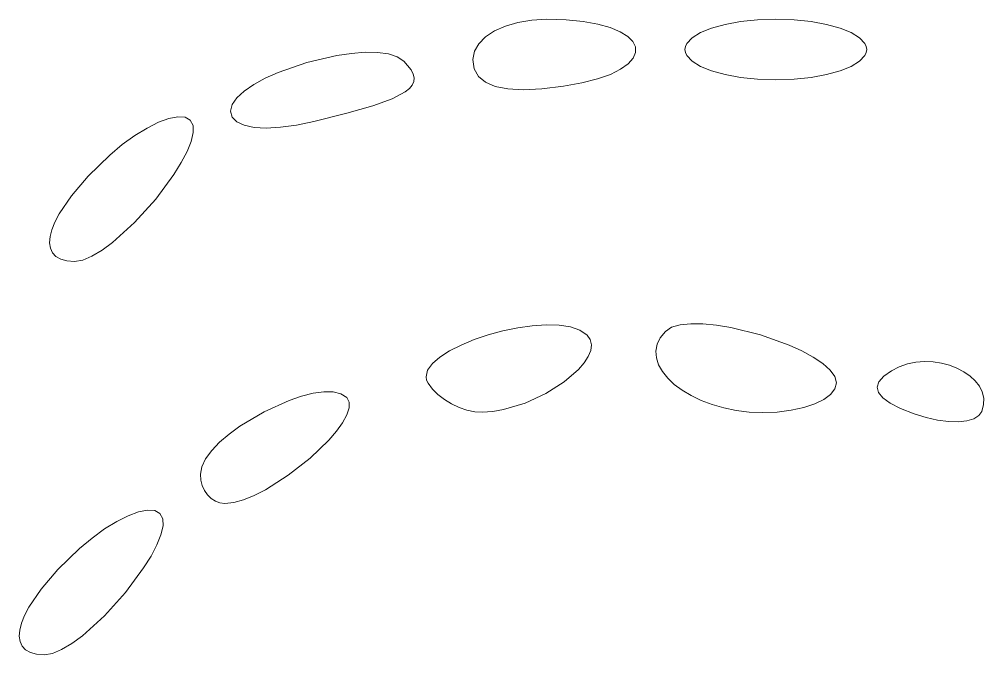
# Model space of a CAD drawing. Header units: millimetres. Extents: x -81 to 81, y -102 to 102.
# Drawn here: x -72.11 to -63.69, y 12.12 to 17.68 of the extents above; entities that cross this region are included whole.
import ezdxf

# ---------------------------------------------------------------- set-up
doc = ezdxf.new("R2010")
doc.units = ezdxf.units.MM
doc.header["$MEASUREMENT"] = 0

msp = doc.modelspace()

# ---------------------------------------------------------------- linework, layer by layer
at = {"lineweight": 5}
for points, knots in [([(-67.36, 17.0929), (-67.36, 17.0929), (-67.1997, 17.1217), (-67.1997, 17.1217), (-67.1997, 17.1217), (-67.1997, 17.1217), (-67.0633, 17.1568), (-67.0633, 17.1568), (-67.0633, 17.1568), (-67.0633, 17.1568), (-66.9505, 17.197), (-66.9505, 17.197), (-66.9505, 17.197), (-66.9505, 17.197), (-66.8611, 17.2413), (-66.8611, 17.2413), (-66.8611, 17.2413), (-66.8611, 17.2413), (-66.7946, 17.2886), (-66.7946, 17.2886), (-66.7946, 17.2886), (-66.7946, 17.2886), (-66.751, 17.3376), (-66.751, 17.3376), (-66.751, 17.3376), (-66.751, 17.3376), (-66.7298, 17.3872), (-66.7298, 17.3872), (-66.7298, 17.3872), (-66.7298, 17.3872), (-66.7308, 17.4365), (-66.7308, 17.4365), (-66.7308, 17.4365), (-66.7308, 17.4365), (-66.7538, 17.4841), (-66.7538, 17.4841), (-66.7538, 17.4841), (-66.7538, 17.4841), (-66.7984, 17.529), (-66.7984, 17.529), (-66.7984, 17.529), (-66.7984, 17.529), (-66.8644, 17.5701), (-66.8644, 17.5701), (-66.8644, 17.5701), (-66.8644, 17.5701), (-66.9515, 17.6063), (-66.9515, 17.6063), (-66.9515, 17.6063), (-66.9515, 17.6063), (-67.0594, 17.6364), (-67.0594, 17.6364), (-67.0594, 17.6364), (-67.0594, 17.6364), (-67.1878, 17.6592), (-67.1878, 17.6592), (-67.1878, 17.6592), (-67.1878, 17.6592), (-67.3365, 17.6738), (-67.3365, 17.6738), (-67.3365, 17.6738), (-67.3365, 17.6738), (-67.5052, 17.6789), (-67.5052, 17.6789), (-67.5052, 17.6789), (-67.5052, 17.6789), (-67.6364, 17.6718), (-67.6364, 17.6718), (-67.6364, 17.6718), (-67.6364, 17.6718), (-67.7581, 17.6516), (-67.7581, 17.6516), (-67.7581, 17.6516), (-67.7581, 17.6516), (-67.8679, 17.6194), (-67.8679, 17.6194), (-67.8679, 17.6194), (-67.8679, 17.6194), (-67.9632, 17.5768), (-67.9632, 17.5768), (-67.9632, 17.5768), (-67.9632, 17.5768), (-68.0417, 17.525), (-68.0417, 17.525), (-68.0417, 17.525), (-68.0417, 17.525), (-68.1008, 17.4653), (-68.1008, 17.4653), (-68.1008, 17.4653), (-68.1008, 17.4653), (-68.1381, 17.3991), (-68.1381, 17.3991), (-68.1381, 17.3991), (-68.1381, 17.3991), (-68.1511, 17.3278), (-68.1511, 17.3278), (-68.1511, 17.3278), (-68.1511, 17.3278), (-68.1392, 17.2458), (-68.1392, 17.2458), (-68.1392, 17.2458), (-68.1392, 17.2458), (-68.1033, 17.179), (-68.1033, 17.179), (-68.1033, 17.179), (-68.1033, 17.179), (-68.0429, 17.1275), (-68.0429, 17.1275), (-68.0429, 17.1275), (-68.0429, 17.1275), (-67.9577, 17.0909), (-67.9577, 17.0909), (-67.9577, 17.0909), (-67.9577, 17.0909), (-67.8473, 17.0693), (-67.8473, 17.0693), (-67.8473, 17.0693), (-67.8473, 17.0693), (-67.7111, 17.0626), (-67.7111, 17.0626), (-67.7111, 17.0626), (-67.7111, 17.0626), (-67.5488, 17.0704), (-67.5488, 17.0704), (-67.5488, 17.0704), (-67.5488, 17.0704), (-67.36, 17.0929), (-67.36, 17.0929)], [0, 0, 0, 0, 0.03125, 0.03125, 0.03125, 0.03125, 0.0625, 0.0625, 0.0625, 0.0625, 0.09375, 0.09375, 0.09375, 0.09375, 0.125, 0.125, 0.125, 0.125, 0.15625, 0.15625, 0.15625, 0.15625, 0.1875, 0.1875, 0.1875, 0.1875, 0.21875, 0.21875, 0.21875, 0.21875, 0.25, 0.25, 0.25, 0.25, 0.28125, 0.28125, 0.28125, 0.28125, 0.3125, 0.3125, 0.3125, 0.3125, 0.34375, 0.34375, 0.34375, 0.34375, 0.375, 0.375, 0.375, 0.375, 0.40625, 0.40625, 0.40625, 0.40625, 0.4375, 0.4375, 0.4375, 0.4375, 0.46875, 0.46875, 0.46875, 0.46875, 0.5, 0.5, 0.5, 0.5, 0.53125, 0.53125, 0.53125, 0.53125, 0.5625, 0.5625, 0.5625, 0.5625, 0.59375, 0.59375, 0.59375, 0.59375, 0.625, 0.625, 0.625, 0.625, 0.65625, 0.65625, 0.65625, 0.65625, 0.6875, 0.6875, 0.6875, 0.6875, 0.71875, 0.71875, 0.71875, 0.71875, 0.75, 0.75, 0.75, 0.75, 0.78125, 0.78125, 0.78125, 0.78125, 0.8125, 0.8125, 0.8125, 0.8125, 0.84375, 0.84375, 0.84375, 0.84375, 0.875, 0.875, 0.875, 0.875, 0.90625, 0.90625, 0.90625, 0.90625, 0.9375, 0.9375, 0.9375, 0.9375, 0.96875, 0.96875, 0.96875, 0.96875, 1, 1, 1, 1]), ([(-65.5052, 17.1497), (-65.5052, 17.1497), (-65.3458, 17.1551), (-65.3458, 17.1551), (-65.3458, 17.1551), (-65.3458, 17.1551), (-65.197, 17.1706), (-65.197, 17.1706), (-65.197, 17.1706), (-65.197, 17.1706), (-65.0622, 17.1951), (-65.0622, 17.1951), (-65.0622, 17.1951), (-65.0622, 17.1951), (-64.9446, 17.2274), (-64.9446, 17.2274), (-64.9446, 17.2274), (-64.9446, 17.2274), (-64.8475, 17.2666), (-64.8475, 17.2666), (-64.8475, 17.2666), (-64.8475, 17.2666), (-64.7741, 17.3116), (-64.7741, 17.3116), (-64.7741, 17.3116), (-64.7741, 17.3116), (-64.7277, 17.3612), (-64.7277, 17.3612), (-64.7277, 17.3612), (-64.7277, 17.3612), (-64.7156, 17.3873), (-64.7156, 17.3873), (-64.7156, 17.3873), (-64.7156, 17.3873), (-64.7115, 17.4143), (-64.7115, 17.4143), (-64.7115, 17.4143), (-64.7115, 17.4143), (-64.7156, 17.4413), (-64.7156, 17.4413), (-64.7156, 17.4413), (-64.7156, 17.4413), (-64.7277, 17.4674), (-64.7277, 17.4674), (-64.7277, 17.4674), (-64.7277, 17.4674), (-64.7741, 17.517), (-64.7741, 17.517), (-64.7741, 17.517), (-64.7741, 17.517), (-64.8475, 17.562), (-64.8475, 17.562), (-64.8475, 17.562), (-64.8475, 17.562), (-64.9446, 17.6012), (-64.9446, 17.6012), (-64.9446, 17.6012), (-64.9446, 17.6012), (-65.0622, 17.6335), (-65.0622, 17.6335), (-65.0622, 17.6335), (-65.0622, 17.6335), (-65.197, 17.658), (-65.197, 17.658), (-65.197, 17.658), (-65.197, 17.658), (-65.3458, 17.6735), (-65.3458, 17.6735), (-65.3458, 17.6735), (-65.3458, 17.6735), (-65.5052, 17.6789), (-65.5052, 17.6789), (-65.5052, 17.6789), (-65.5052, 17.6789), (-65.6647, 17.6735), (-65.6647, 17.6735), (-65.6647, 17.6735), (-65.6647, 17.6735), (-65.8134, 17.658), (-65.8134, 17.658), (-65.8134, 17.658), (-65.8134, 17.658), (-65.9482, 17.6335), (-65.9482, 17.6335), (-65.9482, 17.6335), (-65.9482, 17.6335), (-66.0658, 17.6012), (-66.0658, 17.6012), (-66.0658, 17.6012), (-66.0658, 17.6012), (-66.1629, 17.562), (-66.1629, 17.562), (-66.1629, 17.562), (-66.1629, 17.562), (-66.2363, 17.517), (-66.2363, 17.517), (-66.2363, 17.517), (-66.2363, 17.517), (-66.2828, 17.4674), (-66.2828, 17.4674), (-66.2828, 17.4674), (-66.2828, 17.4674), (-66.2949, 17.4413), (-66.2949, 17.4413), (-66.2949, 17.4413), (-66.2949, 17.4413), (-66.299, 17.4143), (-66.299, 17.4143), (-66.299, 17.4143), (-66.299, 17.4143), (-66.2949, 17.3873), (-66.2949, 17.3873), (-66.2949, 17.3873), (-66.2949, 17.3873), (-66.2828, 17.3612), (-66.2828, 17.3612), (-66.2828, 17.3612), (-66.2828, 17.3612), (-66.2363, 17.3116), (-66.2363, 17.3116), (-66.2363, 17.3116), (-66.2363, 17.3116), (-66.1629, 17.2666), (-66.1629, 17.2666), (-66.1629, 17.2666), (-66.1629, 17.2666), (-66.0658, 17.2274), (-66.0658, 17.2274), (-66.0658, 17.2274), (-66.0658, 17.2274), (-65.9482, 17.1951), (-65.9482, 17.1951), (-65.9482, 17.1951), (-65.9482, 17.1951), (-65.8134, 17.1706), (-65.8134, 17.1706), (-65.8134, 17.1706), (-65.8134, 17.1706), (-65.6647, 17.1551), (-65.6647, 17.1551), (-65.6647, 17.1551), (-65.6647, 17.1551), (-65.5052, 17.1497), (-65.5052, 17.1497)], [0, 0, 0, 0, 0.027778, 0.027778, 0.027778, 0.027778, 0.055556, 0.055556, 0.055556, 0.055556, 0.083333, 0.083333, 0.083333, 0.083333, 0.111111, 0.111111, 0.111111, 0.111111, 0.138889, 0.138889, 0.138889, 0.138889, 0.166667, 0.166667, 0.166667, 0.166667, 0.194444, 0.194444, 0.194444, 0.194444, 0.222222, 0.222222, 0.222222, 0.222222, 0.25, 0.25, 0.25, 0.25, 0.277778, 0.277778, 0.277778, 0.277778, 0.305556, 0.305556, 0.305556, 0.305556, 0.333333, 0.333333, 0.333333, 0.333333, 0.361111, 0.361111, 0.361111, 0.361111, 0.388889, 0.388889, 0.388889, 0.388889, 0.416667, 0.416667, 0.416667, 0.416667, 0.444444, 0.444444, 0.444444, 0.444444, 0.472222, 0.472222, 0.472222, 0.472222, 0.5, 0.5, 0.5, 0.5, 0.527778, 0.527778, 0.527778, 0.527778, 0.555556, 0.555556, 0.555556, 0.555556, 0.583333, 0.583333, 0.583333, 0.583333, 0.611111, 0.611111, 0.611111, 0.611111, 0.638889, 0.638889, 0.638889, 0.638889, 0.666667, 0.666667, 0.666667, 0.666667, 0.694444, 0.694444, 0.694444, 0.694444, 0.722222, 0.722222, 0.722222, 0.722222, 0.75, 0.75, 0.75, 0.75, 0.777778, 0.777778, 0.777778, 0.777778, 0.805556, 0.805556, 0.805556, 0.805556, 0.833333, 0.833333, 0.833333, 0.833333, 0.861111, 0.861111, 0.861111, 0.861111, 0.888889, 0.888889, 0.888889, 0.888889, 0.916667, 0.916667, 0.916667, 0.916667, 0.944444, 0.944444, 0.944444, 0.944444, 0.972222, 0.972222, 0.972222, 0.972222, 1, 1, 1, 1]), ([(-69.5401, 16.785), (-69.5401, 16.785), (-69.2515, 16.8576), (-69.2515, 16.8576), (-69.2515, 16.8576), (-69.2515, 16.8576), (-69.0252, 16.923), (-69.0252, 16.923), (-69.0252, 16.923), (-69.0252, 16.923), (-68.8573, 16.984), (-68.8573, 16.984), (-68.8573, 16.984), (-68.8573, 16.984), (-68.7438, 17.0431), (-68.7438, 17.0431), (-68.7438, 17.0431), (-68.7438, 17.0431), (-68.7062, 17.0728), (-68.7062, 17.0728), (-68.7062, 17.0728), (-68.7062, 17.0728), (-68.6808, 17.103), (-68.6808, 17.103), (-68.6808, 17.103), (-68.6808, 17.103), (-68.6671, 17.1341), (-68.6671, 17.1341), (-68.6671, 17.1341), (-68.6671, 17.1341), (-68.6645, 17.1663), (-68.6645, 17.1663), (-68.6645, 17.1663), (-68.6645, 17.1663), (-68.6726, 17.2001), (-68.6726, 17.2001), (-68.6726, 17.2001), (-68.6726, 17.2001), (-68.6909, 17.2357), (-68.6909, 17.2357), (-68.6909, 17.2357), (-68.6909, 17.2357), (-68.7561, 17.3138), (-68.7561, 17.3138), (-68.7561, 17.3138), (-68.7561, 17.3138), (-68.8127, 17.3519), (-68.8127, 17.3519), (-68.8127, 17.3519), (-68.8127, 17.3519), (-68.8901, 17.3767), (-68.8901, 17.3767), (-68.8901, 17.3767), (-68.8901, 17.3767), (-68.9849, 17.3891), (-68.9849, 17.3891), (-68.9849, 17.3891), (-68.9849, 17.3891), (-69.0937, 17.3902), (-69.0937, 17.3902), (-69.0937, 17.3902), (-69.0937, 17.3902), (-69.2132, 17.381), (-69.2132, 17.381), (-69.2132, 17.381), (-69.2132, 17.381), (-69.34, 17.3624), (-69.34, 17.3624), (-69.34, 17.3624), (-69.34, 17.3624), (-69.602, 17.3008), (-69.602, 17.3008), (-69.602, 17.3008), (-69.602, 17.3008), (-69.8528, 17.2135), (-69.8528, 17.2135), (-69.8528, 17.2135), (-69.8528, 17.2135), (-69.9655, 17.1626), (-69.9655, 17.1626), (-69.9655, 17.1626), (-69.9655, 17.1626), (-70.0653, 17.1082), (-70.0653, 17.1082), (-70.0653, 17.1082), (-70.0653, 17.1082), (-70.1488, 17.0513), (-70.1488, 17.0513), (-70.1488, 17.0513), (-70.1488, 17.0513), (-70.2126, 16.9928), (-70.2126, 16.9928), (-70.2126, 16.9928), (-70.2126, 16.9928), (-70.2534, 16.9337), (-70.2534, 16.9337), (-70.2534, 16.9337), (-70.2534, 16.9337), (-70.2677, 16.8751), (-70.2677, 16.8751), (-70.2677, 16.8751), (-70.2677, 16.8751), (-70.2539, 16.8226), (-70.2539, 16.8226), (-70.2539, 16.8226), (-70.2539, 16.8226), (-70.2138, 16.7814), (-70.2138, 16.7814), (-70.2138, 16.7814), (-70.2138, 16.7814), (-70.1496, 16.7518), (-70.1496, 16.7518), (-70.1496, 16.7518), (-70.1496, 16.7518), (-70.0633, 16.7338), (-70.0633, 16.7338), (-70.0633, 16.7338), (-70.0633, 16.7338), (-69.9571, 16.7279), (-69.9571, 16.7279), (-69.9571, 16.7279), (-69.9571, 16.7279), (-69.8331, 16.7343), (-69.8331, 16.7343), (-69.8331, 16.7343), (-69.8331, 16.7343), (-69.6934, 16.7533), (-69.6934, 16.7533), (-69.6934, 16.7533), (-69.6934, 16.7533), (-69.5401, 16.785), (-69.5401, 16.785)], [0, 0, 0, 0, 0.030303, 0.030303, 0.030303, 0.030303, 0.060606, 0.060606, 0.060606, 0.060606, 0.090909, 0.090909, 0.090909, 0.090909, 0.121212, 0.121212, 0.121212, 0.121212, 0.151515, 0.151515, 0.151515, 0.151515, 0.181818, 0.181818, 0.181818, 0.181818, 0.212121, 0.212121, 0.212121, 0.212121, 0.242424, 0.242424, 0.242424, 0.242424, 0.272727, 0.272727, 0.272727, 0.272727, 0.30303, 0.30303, 0.30303, 0.30303, 0.333333, 0.333333, 0.333333, 0.333333, 0.363636, 0.363636, 0.363636, 0.363636, 0.393939, 0.393939, 0.393939, 0.393939, 0.424242, 0.424242, 0.424242, 0.424242, 0.454545, 0.454545, 0.454545, 0.454545, 0.484848, 0.484848, 0.484848, 0.484848, 0.515152, 0.515152, 0.515152, 0.515152, 0.545455, 0.545455, 0.545455, 0.545455, 0.575758, 0.575758, 0.575758, 0.575758, 0.606061, 0.606061, 0.606061, 0.606061, 0.636364, 0.636364, 0.636364, 0.636364, 0.666667, 0.666667, 0.666667, 0.666667, 0.69697, 0.69697, 0.69697, 0.69697, 0.727273, 0.727273, 0.727273, 0.727273, 0.757576, 0.757576, 0.757576, 0.757576, 0.787879, 0.787879, 0.787879, 0.787879, 0.818182, 0.818182, 0.818182, 0.818182, 0.848485, 0.848485, 0.848485, 0.848485, 0.878788, 0.878788, 0.878788, 0.878788, 0.909091, 0.909091, 0.909091, 0.909091, 0.939394, 0.939394, 0.939394, 0.939394, 0.969697, 0.969697, 0.969697, 0.969697, 1, 1, 1, 1]), ([(-71.6316, 15.5622), (-71.6316, 15.5622), (-71.5603, 15.574), (-71.5603, 15.574), (-71.5603, 15.574), (-71.5603, 15.574), (-71.4795, 15.6074), (-71.4795, 15.6074), (-71.4795, 15.6074), (-71.4795, 15.6074), (-71.3915, 15.6596), (-71.3915, 15.6596), (-71.3915, 15.6596), (-71.3915, 15.6596), (-71.2985, 15.728), (-71.2985, 15.728), (-71.2985, 15.728), (-71.2985, 15.728), (-71.1066, 15.902), (-71.1066, 15.902), (-71.1066, 15.902), (-71.1066, 15.902), (-70.9221, 16.1072), (-70.9221, 16.1072), (-70.9221, 16.1072), (-70.9221, 16.1072), (-70.7631, 16.3215), (-70.7631, 16.3215), (-70.7631, 16.3215), (-70.7631, 16.3215), (-70.6988, 16.4251), (-70.6988, 16.4251), (-70.6988, 16.4251), (-70.6988, 16.4251), (-70.6477, 16.5226), (-70.6477, 16.5226), (-70.6477, 16.5226), (-70.6477, 16.5226), (-70.6121, 16.6113), (-70.6121, 16.6113), (-70.6121, 16.6113), (-70.6121, 16.6113), (-70.5942, 16.6885), (-70.5942, 16.6885), (-70.5942, 16.6885), (-70.5942, 16.6885), (-70.5962, 16.7513), (-70.5962, 16.7513), (-70.5962, 16.7513), (-70.5962, 16.7513), (-70.6205, 16.7969), (-70.6205, 16.7969), (-70.6205, 16.7969), (-70.6205, 16.7969), (-70.6661, 16.8219), (-70.6661, 16.8219), (-70.6661, 16.8219), (-70.6661, 16.8219), (-70.7296, 16.8263), (-70.7296, 16.8263), (-70.7296, 16.8263), (-70.7296, 16.8263), (-70.8081, 16.8112), (-70.8081, 16.8112), (-70.8081, 16.8112), (-70.8081, 16.8112), (-70.8987, 16.7781), (-70.8987, 16.7781), (-70.8987, 16.7781), (-70.8987, 16.7781), (-70.9985, 16.7281), (-70.9985, 16.7281), (-70.9985, 16.7281), (-70.9985, 16.7281), (-71.1047, 16.6626), (-71.1047, 16.6626), (-71.1047, 16.6626), (-71.1047, 16.6626), (-71.2143, 16.5827), (-71.2143, 16.5827), (-71.2143, 16.5827), (-71.2143, 16.5827), (-71.3244, 16.4897), (-71.3244, 16.4897), (-71.3244, 16.4897), (-71.3244, 16.4897), (-71.5118, 16.3065), (-71.5118, 16.3065), (-71.5118, 16.3065), (-71.5118, 16.3065), (-71.6595, 16.1342), (-71.6595, 16.1342), (-71.6595, 16.1342), (-71.6595, 16.1342), (-71.7659, 15.9769), (-71.7659, 15.9769), (-71.7659, 15.9769), (-71.7659, 15.9769), (-71.8032, 15.9052), (-71.8032, 15.9052), (-71.8032, 15.9052), (-71.8032, 15.9052), (-71.8297, 15.8388), (-71.8297, 15.8388), (-71.8297, 15.8388), (-71.8297, 15.8388), (-71.8453, 15.7782), (-71.8453, 15.7782), (-71.8453, 15.7782), (-71.8453, 15.7782), (-71.8496, 15.7241), (-71.8496, 15.7241), (-71.8496, 15.7241), (-71.8496, 15.7241), (-71.8427, 15.6768), (-71.8427, 15.6768), (-71.8427, 15.6768), (-71.8427, 15.6768), (-71.8242, 15.6369), (-71.8242, 15.6369), (-71.8242, 15.6369), (-71.8242, 15.6369), (-71.794, 15.605), (-71.794, 15.605), (-71.794, 15.605), (-71.794, 15.605), (-71.752, 15.5816), (-71.752, 15.5816), (-71.752, 15.5816), (-71.752, 15.5816), (-71.6979, 15.5671), (-71.6979, 15.5671), (-71.6979, 15.5671), (-71.6979, 15.5671), (-71.6316, 15.5622), (-71.6316, 15.5622)], [0, 0, 0, 0, 0.029412, 0.029412, 0.029412, 0.029412, 0.058824, 0.058824, 0.058824, 0.058824, 0.088235, 0.088235, 0.088235, 0.088235, 0.117647, 0.117647, 0.117647, 0.117647, 0.147059, 0.147059, 0.147059, 0.147059, 0.176471, 0.176471, 0.176471, 0.176471, 0.205882, 0.205882, 0.205882, 0.205882, 0.235294, 0.235294, 0.235294, 0.235294, 0.264706, 0.264706, 0.264706, 0.264706, 0.294118, 0.294118, 0.294118, 0.294118, 0.323529, 0.323529, 0.323529, 0.323529, 0.352941, 0.352941, 0.352941, 0.352941, 0.382353, 0.382353, 0.382353, 0.382353, 0.411765, 0.411765, 0.411765, 0.411765, 0.441176, 0.441176, 0.441176, 0.441176, 0.470588, 0.470588, 0.470588, 0.470588, 0.5, 0.5, 0.5, 0.5, 0.529412, 0.529412, 0.529412, 0.529412, 0.558824, 0.558824, 0.558824, 0.558824, 0.588235, 0.588235, 0.588235, 0.588235, 0.617647, 0.617647, 0.617647, 0.617647, 0.647059, 0.647059, 0.647059, 0.647059, 0.676471, 0.676471, 0.676471, 0.676471, 0.705882, 0.705882, 0.705882, 0.705882, 0.735294, 0.735294, 0.735294, 0.735294, 0.764706, 0.764706, 0.764706, 0.764706, 0.794118, 0.794118, 0.794118, 0.794118, 0.823529, 0.823529, 0.823529, 0.823529, 0.852941, 0.852941, 0.852941, 0.852941, 0.882353, 0.882353, 0.882353, 0.882353, 0.911765, 0.911765, 0.911765, 0.911765, 0.941176, 0.941176, 0.941176, 0.941176, 0.970588, 0.970588, 0.970588, 0.970588, 1, 1, 1, 1]), ([(-68.0693, 14.2434), (-68.0693, 14.2434), (-67.9774, 14.2497), (-67.9774, 14.2497), (-67.9774, 14.2497), (-67.9774, 14.2497), (-67.8833, 14.2659), (-67.8833, 14.2659), (-67.8833, 14.2659), (-67.8833, 14.2659), (-67.6947, 14.3231), (-67.6947, 14.3231), (-67.6947, 14.3231), (-67.6947, 14.3231), (-67.5149, 14.4066), (-67.5149, 14.4066), (-67.5149, 14.4066), (-67.5149, 14.4066), (-67.3556, 14.5077), (-67.3556, 14.5077), (-67.3556, 14.5077), (-67.3556, 14.5077), (-67.2283, 14.6179), (-67.2283, 14.6179), (-67.2283, 14.6179), (-67.2283, 14.6179), (-67.1803, 14.6738), (-67.1803, 14.6738), (-67.1803, 14.6738), (-67.1803, 14.6738), (-67.1446, 14.7288), (-67.1446, 14.7288), (-67.1446, 14.7288), (-67.1446, 14.7288), (-67.1227, 14.7817), (-67.1227, 14.7817), (-67.1227, 14.7817), (-67.1227, 14.7817), (-67.116, 14.8317), (-67.116, 14.8317), (-67.116, 14.8317), (-67.116, 14.8317), (-67.1261, 14.8775), (-67.1261, 14.8775), (-67.1261, 14.8775), (-67.1261, 14.8775), (-67.1542, 14.9181), (-67.1542, 14.9181), (-67.1542, 14.9181), (-67.1542, 14.9181), (-67.2162, 14.961), (-67.2162, 14.961), (-67.2162, 14.961), (-67.2162, 14.961), (-67.2987, 14.9894), (-67.2987, 14.9894), (-67.2987, 14.9894), (-67.2987, 14.9894), (-67.398, 15.0045), (-67.398, 15.0045), (-67.398, 15.0045), (-67.398, 15.0045), (-67.5105, 15.0074), (-67.5105, 15.0074), (-67.5105, 15.0074), (-67.5105, 15.0074), (-67.6325, 14.9991), (-67.6325, 14.9991), (-67.6325, 14.9991), (-67.6325, 14.9991), (-67.7602, 14.9809), (-67.7602, 14.9809), (-67.7602, 14.9809), (-67.7602, 14.9809), (-67.89, 14.9538), (-67.89, 14.9538), (-67.89, 14.9538), (-67.89, 14.9538), (-68.0182, 14.919), (-68.0182, 14.919), (-68.0182, 14.919), (-68.0182, 14.919), (-68.141, 14.8775), (-68.141, 14.8775), (-68.141, 14.8775), (-68.141, 14.8775), (-68.255, 14.8306), (-68.255, 14.8306), (-68.255, 14.8306), (-68.255, 14.8306), (-68.3562, 14.7792), (-68.3562, 14.7792), (-68.3562, 14.7792), (-68.3562, 14.7792), (-68.4411, 14.7246), (-68.4411, 14.7246), (-68.4411, 14.7246), (-68.4411, 14.7246), (-68.5059, 14.6679), (-68.5059, 14.6679), (-68.5059, 14.6679), (-68.5059, 14.6679), (-68.547, 14.6102), (-68.547, 14.6102), (-68.547, 14.6102), (-68.547, 14.6102), (-68.5606, 14.5525), (-68.5606, 14.5525), (-68.5606, 14.5525), (-68.5606, 14.5525), (-68.556, 14.5241), (-68.556, 14.5241), (-68.556, 14.5241), (-68.556, 14.5241), (-68.5431, 14.4961), (-68.5431, 14.4961), (-68.5431, 14.4961), (-68.5431, 14.4961), (-68.5048, 14.4446), (-68.5048, 14.4446), (-68.5048, 14.4446), (-68.5048, 14.4446), (-68.4566, 14.3967), (-68.4566, 14.3967), (-68.4566, 14.3967), (-68.4566, 14.3967), (-68.4005, 14.3535), (-68.4005, 14.3535), (-68.4005, 14.3535), (-68.4005, 14.3535), (-68.3385, 14.3159), (-68.3385, 14.3159), (-68.3385, 14.3159), (-68.3385, 14.3159), (-68.2724, 14.2851), (-68.2724, 14.2851), (-68.2724, 14.2851), (-68.2724, 14.2851), (-68.2042, 14.262), (-68.2042, 14.262), (-68.2042, 14.262), (-68.2042, 14.262), (-68.1358, 14.2478), (-68.1358, 14.2478), (-68.1358, 14.2478), (-68.1358, 14.2478), (-68.0693, 14.2434), (-68.0693, 14.2434)], [0, 0, 0, 0, 0.027027, 0.027027, 0.027027, 0.027027, 0.054054, 0.054054, 0.054054, 0.054054, 0.081081, 0.081081, 0.081081, 0.081081, 0.108108, 0.108108, 0.108108, 0.108108, 0.135135, 0.135135, 0.135135, 0.135135, 0.162162, 0.162162, 0.162162, 0.162162, 0.189189, 0.189189, 0.189189, 0.189189, 0.216216, 0.216216, 0.216216, 0.216216, 0.243243, 0.243243, 0.243243, 0.243243, 0.27027, 0.27027, 0.27027, 0.27027, 0.297297, 0.297297, 0.297297, 0.297297, 0.324324, 0.324324, 0.324324, 0.324324, 0.351351, 0.351351, 0.351351, 0.351351, 0.378378, 0.378378, 0.378378, 0.378378, 0.405405, 0.405405, 0.405405, 0.405405, 0.432432, 0.432432, 0.432432, 0.432432, 0.459459, 0.459459, 0.459459, 0.459459, 0.486486, 0.486486, 0.486486, 0.486486, 0.513514, 0.513514, 0.513514, 0.513514, 0.540541, 0.540541, 0.540541, 0.540541, 0.567568, 0.567568, 0.567568, 0.567568, 0.594595, 0.594595, 0.594595, 0.594595, 0.621622, 0.621622, 0.621622, 0.621622, 0.648649, 0.648649, 0.648649, 0.648649, 0.675676, 0.675676, 0.675676, 0.675676, 0.702703, 0.702703, 0.702703, 0.702703, 0.72973, 0.72973, 0.72973, 0.72973, 0.756757, 0.756757, 0.756757, 0.756757, 0.783784, 0.783784, 0.783784, 0.783784, 0.810811, 0.810811, 0.810811, 0.810811, 0.837838, 0.837838, 0.837838, 0.837838, 0.864865, 0.864865, 0.864865, 0.864865, 0.891892, 0.891892, 0.891892, 0.891892, 0.918919, 0.918919, 0.918919, 0.918919, 0.945946, 0.945946, 0.945946, 0.945946, 0.972973, 0.972973, 0.972973, 0.972973, 1, 1, 1, 1]), ([(-65.6219, 14.2393), (-65.6219, 14.2393), (-65.4922, 14.2446), (-65.4922, 14.2446), (-65.4922, 14.2446), (-65.4922, 14.2446), (-65.3711, 14.2598), (-65.3711, 14.2598), (-65.3711, 14.2598), (-65.3711, 14.2598), (-65.2615, 14.2838), (-65.2615, 14.2838), (-65.2615, 14.2838), (-65.2615, 14.2838), (-65.1658, 14.3155), (-65.1658, 14.3155), (-65.1658, 14.3155), (-65.1658, 14.3155), (-65.0867, 14.354), (-65.0867, 14.354), (-65.0867, 14.354), (-65.0867, 14.354), (-65.027, 14.3981), (-65.027, 14.3981), (-65.027, 14.3981), (-65.027, 14.3981), (-64.9892, 14.4467), (-64.9892, 14.4467), (-64.9892, 14.4467), (-64.9892, 14.4467), (-64.9761, 14.4988), (-64.9761, 14.4988), (-64.9761, 14.4988), (-64.9761, 14.4988), (-64.9904, 14.5547), (-64.9904, 14.5547), (-64.9904, 14.5547), (-64.9904, 14.5547), (-65.031, 14.6117), (-65.031, 14.6117), (-65.031, 14.6117), (-65.031, 14.6117), (-65.0946, 14.6687), (-65.0946, 14.6687), (-65.0946, 14.6687), (-65.0946, 14.6687), (-65.1778, 14.7248), (-65.1778, 14.7248), (-65.1778, 14.7248), (-65.1778, 14.7248), (-65.2772, 14.7789), (-65.2772, 14.7789), (-65.2772, 14.7789), (-65.2772, 14.7789), (-65.3894, 14.83), (-65.3894, 14.83), (-65.3894, 14.83), (-65.3894, 14.83), (-65.6386, 14.919), (-65.6386, 14.919), (-65.6386, 14.919), (-65.6386, 14.919), (-65.8983, 14.9837), (-65.8983, 14.9837), (-65.8983, 14.9837), (-65.8983, 14.9837), (-66.0237, 15.0044), (-66.0237, 15.0044), (-66.0237, 15.0044), (-66.0237, 15.0044), (-66.1416, 15.0159), (-66.1416, 15.0159), (-66.1416, 15.0159), (-66.1416, 15.0159), (-66.2485, 15.0173), (-66.2485, 15.0173), (-66.2485, 15.0173), (-66.2485, 15.0173), (-66.3412, 15.0075), (-66.3412, 15.0075), (-66.3412, 15.0075), (-66.3412, 15.0075), (-66.4162, 14.9854), (-66.4162, 14.9854), (-66.4162, 14.9854), (-66.4162, 14.9854), (-66.4701, 14.9501), (-66.4701, 14.9501), (-66.4701, 14.9501), (-66.4701, 14.9501), (-66.5151, 14.8945), (-66.5151, 14.8945), (-66.5151, 14.8945), (-66.5151, 14.8945), (-66.5426, 14.8367), (-66.5426, 14.8367), (-66.5426, 14.8367), (-66.5426, 14.8367), (-66.5534, 14.7773), (-66.5534, 14.7773), (-66.5534, 14.7773), (-66.5534, 14.7773), (-66.5485, 14.7172), (-66.5485, 14.7172), (-66.5485, 14.7172), (-66.5485, 14.7172), (-66.529, 14.6573), (-66.529, 14.6573), (-66.529, 14.6573), (-66.529, 14.6573), (-66.4957, 14.5983), (-66.4957, 14.5983), (-66.4957, 14.5983), (-66.4957, 14.5983), (-66.4497, 14.541), (-66.4497, 14.541), (-66.4497, 14.541), (-66.4497, 14.541), (-66.3919, 14.4864), (-66.3919, 14.4864), (-66.3919, 14.4864), (-66.3919, 14.4864), (-66.3233, 14.4351), (-66.3233, 14.4351), (-66.3233, 14.4351), (-66.3233, 14.4351), (-66.2449, 14.388), (-66.2449, 14.388), (-66.2449, 14.388), (-66.2449, 14.388), (-66.1575, 14.346), (-66.1575, 14.346), (-66.1575, 14.346), (-66.1575, 14.346), (-66.0623, 14.3097), (-66.0623, 14.3097), (-66.0623, 14.3097), (-66.0623, 14.3097), (-65.9602, 14.2801), (-65.9602, 14.2801), (-65.9602, 14.2801), (-65.9602, 14.2801), (-65.8521, 14.258), (-65.8521, 14.258), (-65.8521, 14.258), (-65.8521, 14.258), (-65.739, 14.2441), (-65.739, 14.2441), (-65.739, 14.2441), (-65.739, 14.2441), (-65.6219, 14.2393), (-65.6219, 14.2393)], [0, 0, 0, 0, 0.026316, 0.026316, 0.026316, 0.026316, 0.052632, 0.052632, 0.052632, 0.052632, 0.078947, 0.078947, 0.078947, 0.078947, 0.105263, 0.105263, 0.105263, 0.105263, 0.131579, 0.131579, 0.131579, 0.131579, 0.157895, 0.157895, 0.157895, 0.157895, 0.184211, 0.184211, 0.184211, 0.184211, 0.210526, 0.210526, 0.210526, 0.210526, 0.236842, 0.236842, 0.236842, 0.236842, 0.263158, 0.263158, 0.263158, 0.263158, 0.289474, 0.289474, 0.289474, 0.289474, 0.315789, 0.315789, 0.315789, 0.315789, 0.342105, 0.342105, 0.342105, 0.342105, 0.368421, 0.368421, 0.368421, 0.368421, 0.394737, 0.394737, 0.394737, 0.394737, 0.421053, 0.421053, 0.421053, 0.421053, 0.447368, 0.447368, 0.447368, 0.447368, 0.473684, 0.473684, 0.473684, 0.473684, 0.5, 0.5, 0.5, 0.5, 0.526316, 0.526316, 0.526316, 0.526316, 0.552632, 0.552632, 0.552632, 0.552632, 0.578947, 0.578947, 0.578947, 0.578947, 0.605263, 0.605263, 0.605263, 0.605263, 0.631579, 0.631579, 0.631579, 0.631579, 0.657895, 0.657895, 0.657895, 0.657895, 0.684211, 0.684211, 0.684211, 0.684211, 0.710526, 0.710526, 0.710526, 0.710526, 0.736842, 0.736842, 0.736842, 0.736842, 0.763158, 0.763158, 0.763158, 0.763158, 0.789474, 0.789474, 0.789474, 0.789474, 0.815789, 0.815789, 0.815789, 0.815789, 0.842105, 0.842105, 0.842105, 0.842105, 0.868421, 0.868421, 0.868421, 0.868421, 0.894737, 0.894737, 0.894737, 0.894737, 0.921053, 0.921053, 0.921053, 0.921053, 0.947368, 0.947368, 0.947368, 0.947368, 0.973684, 0.973684, 0.973684, 0.973684, 1, 1, 1, 1]), ([(-63.7053, 14.2505), (-63.7053, 14.2505), (-63.6899, 14.3093), (-63.6899, 14.3093), (-63.6899, 14.3093), (-63.6899, 14.3093), (-63.6892, 14.3659), (-63.6892, 14.3659), (-63.6892, 14.3659), (-63.6892, 14.3659), (-63.7021, 14.4199), (-63.7021, 14.4199), (-63.7021, 14.4199), (-63.7021, 14.4199), (-63.7272, 14.4706), (-63.7272, 14.4706), (-63.7272, 14.4706), (-63.7272, 14.4706), (-63.763, 14.5174), (-63.763, 14.5174), (-63.763, 14.5174), (-63.763, 14.5174), (-63.8085, 14.5597), (-63.8085, 14.5597), (-63.8085, 14.5597), (-63.8085, 14.5597), (-63.8621, 14.597), (-63.8621, 14.597), (-63.8621, 14.597), (-63.8621, 14.597), (-63.9226, 14.6286), (-63.9226, 14.6286), (-63.9226, 14.6286), (-63.9226, 14.6286), (-63.9887, 14.6539), (-63.9887, 14.6539), (-63.9887, 14.6539), (-63.9887, 14.6539), (-64.0589, 14.6724), (-64.0589, 14.6724), (-64.0589, 14.6724), (-64.0589, 14.6724), (-64.1322, 14.6835), (-64.1322, 14.6835), (-64.1322, 14.6835), (-64.1322, 14.6835), (-64.2069, 14.6865), (-64.2069, 14.6865), (-64.2069, 14.6865), (-64.2069, 14.6865), (-64.282, 14.6809), (-64.282, 14.6809), (-64.282, 14.6809), (-64.282, 14.6809), (-64.356, 14.666), (-64.356, 14.666), (-64.356, 14.666), (-64.356, 14.666), (-64.4276, 14.6413), (-64.4276, 14.6413), (-64.4276, 14.6413), (-64.4276, 14.6413), (-64.4955, 14.6061), (-64.4955, 14.6061), (-64.4955, 14.6061), (-64.4955, 14.6061), (-64.5629, 14.5571), (-64.5629, 14.5571), (-64.5629, 14.5571), (-64.5629, 14.5571), (-64.6042, 14.509), (-64.6042, 14.509), (-64.6042, 14.509), (-64.6042, 14.509), (-64.6193, 14.4617), (-64.6193, 14.4617), (-64.6193, 14.4617), (-64.6193, 14.4617), (-64.608, 14.4151), (-64.608, 14.4151), (-64.608, 14.4151), (-64.608, 14.4151), (-64.5703, 14.3687), (-64.5703, 14.3687), (-64.5703, 14.3687), (-64.5703, 14.3687), (-64.506, 14.3224), (-64.506, 14.3224), (-64.506, 14.3224), (-64.506, 14.3224), (-64.4149, 14.276), (-64.4149, 14.276), (-64.4149, 14.276), (-64.4149, 14.276), (-64.297, 14.2292), (-64.297, 14.2292), (-64.297, 14.2292), (-64.297, 14.2292), (-64.1926, 14.1965), (-64.1926, 14.1965), (-64.1926, 14.1965), (-64.1926, 14.1965), (-64.0921, 14.1741), (-64.0921, 14.1741), (-64.0921, 14.1741), (-64.0921, 14.1741), (-63.9978, 14.1619), (-63.9978, 14.1619), (-63.9978, 14.1619), (-63.9978, 14.1619), (-63.9122, 14.1598), (-63.9122, 14.1598), (-63.9122, 14.1598), (-63.9122, 14.1598), (-63.8377, 14.1677), (-63.8377, 14.1677), (-63.8377, 14.1677), (-63.8377, 14.1677), (-63.7768, 14.1855), (-63.7768, 14.1855), (-63.7768, 14.1855), (-63.7768, 14.1855), (-63.7319, 14.2131), (-63.7319, 14.2131), (-63.7319, 14.2131), (-63.7319, 14.2131), (-63.7053, 14.2505), (-63.7053, 14.2505)], [0, 0, 0, 0, 0.03125, 0.03125, 0.03125, 0.03125, 0.0625, 0.0625, 0.0625, 0.0625, 0.09375, 0.09375, 0.09375, 0.09375, 0.125, 0.125, 0.125, 0.125, 0.15625, 0.15625, 0.15625, 0.15625, 0.1875, 0.1875, 0.1875, 0.1875, 0.21875, 0.21875, 0.21875, 0.21875, 0.25, 0.25, 0.25, 0.25, 0.28125, 0.28125, 0.28125, 0.28125, 0.3125, 0.3125, 0.3125, 0.3125, 0.34375, 0.34375, 0.34375, 0.34375, 0.375, 0.375, 0.375, 0.375, 0.40625, 0.40625, 0.40625, 0.40625, 0.4375, 0.4375, 0.4375, 0.4375, 0.46875, 0.46875, 0.46875, 0.46875, 0.5, 0.5, 0.5, 0.5, 0.53125, 0.53125, 0.53125, 0.53125, 0.5625, 0.5625, 0.5625, 0.5625, 0.59375, 0.59375, 0.59375, 0.59375, 0.625, 0.625, 0.625, 0.625, 0.65625, 0.65625, 0.65625, 0.65625, 0.6875, 0.6875, 0.6875, 0.6875, 0.71875, 0.71875, 0.71875, 0.71875, 0.75, 0.75, 0.75, 0.75, 0.78125, 0.78125, 0.78125, 0.78125, 0.8125, 0.8125, 0.8125, 0.8125, 0.84375, 0.84375, 0.84375, 0.84375, 0.875, 0.875, 0.875, 0.875, 0.90625, 0.90625, 0.90625, 0.90625, 0.9375, 0.9375, 0.9375, 0.9375, 0.96875, 0.96875, 0.96875, 0.96875, 1, 1, 1, 1]), ([(-70.3183, 13.4455), (-70.3183, 13.4455), (-70.2408, 13.454), (-70.2408, 13.454), (-70.2408, 13.454), (-70.2408, 13.454), (-70.1544, 13.478), (-70.1544, 13.478), (-70.1544, 13.478), (-70.1544, 13.478), (-70.0613, 13.5156), (-70.0613, 13.5156), (-70.0613, 13.5156), (-70.0613, 13.5156), (-69.9638, 13.565), (-69.9638, 13.565), (-69.9638, 13.565), (-69.9638, 13.565), (-69.7644, 13.6912), (-69.7644, 13.6912), (-69.7644, 13.6912), (-69.7644, 13.6912), (-69.5737, 13.8412), (-69.5737, 13.8412), (-69.5737, 13.8412), (-69.5737, 13.8412), (-69.4096, 13.9996), (-69.4096, 13.9996), (-69.4096, 13.9996), (-69.4096, 13.9996), (-69.343, 14.0771), (-69.343, 14.0771), (-69.343, 14.0771), (-69.343, 14.0771), (-69.2897, 14.151), (-69.2897, 14.151), (-69.2897, 14.151), (-69.2897, 14.151), (-69.2518, 14.2193), (-69.2518, 14.2193), (-69.2518, 14.2193), (-69.2518, 14.2193), (-69.2317, 14.2801), (-69.2317, 14.2801), (-69.2317, 14.2801), (-69.2317, 14.2801), (-69.2314, 14.3314), (-69.2314, 14.3314), (-69.2314, 14.3314), (-69.2314, 14.3314), (-69.2533, 14.3714), (-69.2533, 14.3714), (-69.2533, 14.3714), (-69.2533, 14.3714), (-69.3044, 14.4043), (-69.3044, 14.4043), (-69.3044, 14.4043), (-69.3044, 14.4043), (-69.3723, 14.4205), (-69.3723, 14.4205), (-69.3723, 14.4205), (-69.3723, 14.4205), (-69.4541, 14.4214), (-69.4541, 14.4214), (-69.4541, 14.4214), (-69.4541, 14.4214), (-69.5472, 14.4085), (-69.5472, 14.4085), (-69.5472, 14.4085), (-69.5472, 14.4085), (-69.6487, 14.3831), (-69.6487, 14.3831), (-69.6487, 14.3831), (-69.6487, 14.3831), (-69.756, 14.3468), (-69.756, 14.3468), (-69.756, 14.3468), (-69.756, 14.3468), (-69.9764, 14.2472), (-69.9764, 14.2472), (-69.9764, 14.2472), (-69.9764, 14.2472), (-70.1864, 14.1212), (-70.1864, 14.1212), (-70.1864, 14.1212), (-70.1864, 14.1212), (-70.2806, 14.0519), (-70.2806, 14.0519), (-70.2806, 14.0519), (-70.2806, 14.0519), (-70.3638, 13.9804), (-70.3638, 13.9804), (-70.3638, 13.9804), (-70.3638, 13.9804), (-70.4334, 13.908), (-70.4334, 13.908), (-70.4334, 13.908), (-70.4334, 13.908), (-70.4865, 13.8364), (-70.4865, 13.8364), (-70.4865, 13.8364), (-70.4865, 13.8364), (-70.5204, 13.7668), (-70.5204, 13.7668), (-70.5204, 13.7668), (-70.5204, 13.7668), (-70.5323, 13.7008), (-70.5323, 13.7008), (-70.5323, 13.7008), (-70.5323, 13.7008), (-70.5279, 13.6495), (-70.5279, 13.6495), (-70.5279, 13.6495), (-70.5279, 13.6495), (-70.5154, 13.6017), (-70.5154, 13.6017), (-70.5154, 13.6017), (-70.5154, 13.6017), (-70.4956, 13.5584), (-70.4956, 13.5584), (-70.4956, 13.5584), (-70.4956, 13.5584), (-70.4694, 13.5205), (-70.4694, 13.5205), (-70.4694, 13.5205), (-70.4694, 13.5205), (-70.4377, 13.4893), (-70.4377, 13.4893), (-70.4377, 13.4893), (-70.4377, 13.4893), (-70.4014, 13.4657), (-70.4014, 13.4657), (-70.4014, 13.4657), (-70.4014, 13.4657), (-70.3613, 13.4508), (-70.3613, 13.4508), (-70.3613, 13.4508), (-70.3613, 13.4508), (-70.3183, 13.4455), (-70.3183, 13.4455)], [0, 0, 0, 0, 0.028571, 0.028571, 0.028571, 0.028571, 0.057143, 0.057143, 0.057143, 0.057143, 0.085714, 0.085714, 0.085714, 0.085714, 0.114286, 0.114286, 0.114286, 0.114286, 0.142857, 0.142857, 0.142857, 0.142857, 0.171429, 0.171429, 0.171429, 0.171429, 0.2, 0.2, 0.2, 0.2, 0.228571, 0.228571, 0.228571, 0.228571, 0.257143, 0.257143, 0.257143, 0.257143, 0.285714, 0.285714, 0.285714, 0.285714, 0.314286, 0.314286, 0.314286, 0.314286, 0.342857, 0.342857, 0.342857, 0.342857, 0.371429, 0.371429, 0.371429, 0.371429, 0.4, 0.4, 0.4, 0.4, 0.428571, 0.428571, 0.428571, 0.428571, 0.457143, 0.457143, 0.457143, 0.457143, 0.485714, 0.485714, 0.485714, 0.485714, 0.514286, 0.514286, 0.514286, 0.514286, 0.542857, 0.542857, 0.542857, 0.542857, 0.571429, 0.571429, 0.571429, 0.571429, 0.6, 0.6, 0.6, 0.6, 0.628571, 0.628571, 0.628571, 0.628571, 0.657143, 0.657143, 0.657143, 0.657143, 0.685714, 0.685714, 0.685714, 0.685714, 0.714286, 0.714286, 0.714286, 0.714286, 0.742857, 0.742857, 0.742857, 0.742857, 0.771429, 0.771429, 0.771429, 0.771429, 0.8, 0.8, 0.8, 0.8, 0.828571, 0.828571, 0.828571, 0.828571, 0.857143, 0.857143, 0.857143, 0.857143, 0.885714, 0.885714, 0.885714, 0.885714, 0.914286, 0.914286, 0.914286, 0.914286, 0.942857, 0.942857, 0.942857, 0.942857, 0.971429, 0.971429, 0.971429, 0.971429, 1, 1, 1, 1]), ([(-71.8962, 12.1226), (-71.8962, 12.1226), (-71.8249, 12.1344), (-71.8249, 12.1344), (-71.8249, 12.1344), (-71.8249, 12.1344), (-71.7441, 12.1678), (-71.7441, 12.1678), (-71.7441, 12.1678), (-71.7441, 12.1678), (-71.6561, 12.22), (-71.6561, 12.22), (-71.6561, 12.22), (-71.6561, 12.22), (-71.5631, 12.2884), (-71.5631, 12.2884), (-71.5631, 12.2884), (-71.5631, 12.2884), (-71.3712, 12.4624), (-71.3712, 12.4624), (-71.3712, 12.4624), (-71.3712, 12.4624), (-71.1867, 12.6676), (-71.1867, 12.6676), (-71.1867, 12.6676), (-71.1867, 12.6676), (-71.0277, 12.8819), (-71.0277, 12.8819), (-71.0277, 12.8819), (-71.0277, 12.8819), (-70.9634, 12.9855), (-70.9634, 12.9855), (-70.9634, 12.9855), (-70.9634, 12.9855), (-70.9123, 13.083), (-70.9123, 13.083), (-70.9123, 13.083), (-70.9123, 13.083), (-70.8767, 13.1718), (-70.8767, 13.1718), (-70.8767, 13.1718), (-70.8767, 13.1718), (-70.8587, 13.2489), (-70.8587, 13.2489), (-70.8587, 13.2489), (-70.8587, 13.2489), (-70.8608, 13.3117), (-70.8608, 13.3117), (-70.8608, 13.3117), (-70.8608, 13.3117), (-70.8851, 13.3574), (-70.8851, 13.3574), (-70.8851, 13.3574), (-70.8851, 13.3574), (-70.9307, 13.3823), (-70.9307, 13.3823), (-70.9307, 13.3823), (-70.9307, 13.3823), (-70.9942, 13.3867), (-70.9942, 13.3867), (-70.9942, 13.3867), (-70.9942, 13.3867), (-71.0727, 13.3717), (-71.0727, 13.3717), (-71.0727, 13.3717), (-71.0727, 13.3717), (-71.1633, 13.3385), (-71.1633, 13.3385), (-71.1633, 13.3385), (-71.1633, 13.3385), (-71.2631, 13.2886), (-71.2631, 13.2886), (-71.2631, 13.2886), (-71.2631, 13.2886), (-71.3693, 13.223), (-71.3693, 13.223), (-71.3693, 13.223), (-71.3693, 13.223), (-71.4789, 13.1431), (-71.4789, 13.1431), (-71.4789, 13.1431), (-71.4789, 13.1431), (-71.589, 13.0501), (-71.589, 13.0501), (-71.589, 13.0501), (-71.589, 13.0501), (-71.7764, 12.867), (-71.7764, 12.867), (-71.7764, 12.867), (-71.7764, 12.867), (-71.924, 12.6946), (-71.924, 12.6946), (-71.924, 12.6946), (-71.924, 12.6946), (-72.0305, 12.5373), (-72.0305, 12.5373), (-72.0305, 12.5373), (-72.0305, 12.5373), (-72.0678, 12.4656), (-72.0678, 12.4656), (-72.0678, 12.4656), (-72.0678, 12.4656), (-72.0943, 12.3992), (-72.0943, 12.3992), (-72.0943, 12.3992), (-72.0943, 12.3992), (-72.1098, 12.3386), (-72.1098, 12.3386), (-72.1098, 12.3386), (-72.1098, 12.3386), (-72.1142, 12.2845), (-72.1142, 12.2845), (-72.1142, 12.2845), (-72.1142, 12.2845), (-72.1072, 12.2372), (-72.1072, 12.2372), (-72.1072, 12.2372), (-72.1072, 12.2372), (-72.0888, 12.1974), (-72.0888, 12.1974), (-72.0888, 12.1974), (-72.0888, 12.1974), (-72.0586, 12.1655), (-72.0586, 12.1655), (-72.0586, 12.1655), (-72.0586, 12.1655), (-72.0166, 12.142), (-72.0166, 12.142), (-72.0166, 12.142), (-72.0166, 12.142), (-71.9625, 12.1276), (-71.9625, 12.1276), (-71.9625, 12.1276), (-71.9625, 12.1276), (-71.8962, 12.1226), (-71.8962, 12.1226)], [0, 0, 0, 0, 0.029412, 0.029412, 0.029412, 0.029412, 0.058824, 0.058824, 0.058824, 0.058824, 0.088235, 0.088235, 0.088235, 0.088235, 0.117647, 0.117647, 0.117647, 0.117647, 0.147059, 0.147059, 0.147059, 0.147059, 0.176471, 0.176471, 0.176471, 0.176471, 0.205882, 0.205882, 0.205882, 0.205882, 0.235294, 0.235294, 0.235294, 0.235294, 0.264706, 0.264706, 0.264706, 0.264706, 0.294118, 0.294118, 0.294118, 0.294118, 0.323529, 0.323529, 0.323529, 0.323529, 0.352941, 0.352941, 0.352941, 0.352941, 0.382353, 0.382353, 0.382353, 0.382353, 0.411765, 0.411765, 0.411765, 0.411765, 0.441176, 0.441176, 0.441176, 0.441176, 0.470588, 0.470588, 0.470588, 0.470588, 0.5, 0.5, 0.5, 0.5, 0.529412, 0.529412, 0.529412, 0.529412, 0.558824, 0.558824, 0.558824, 0.558824, 0.588235, 0.588235, 0.588235, 0.588235, 0.617647, 0.617647, 0.617647, 0.617647, 0.647059, 0.647059, 0.647059, 0.647059, 0.676471, 0.676471, 0.676471, 0.676471, 0.705882, 0.705882, 0.705882, 0.705882, 0.735294, 0.735294, 0.735294, 0.735294, 0.764706, 0.764706, 0.764706, 0.764706, 0.794118, 0.794118, 0.794118, 0.794118, 0.823529, 0.823529, 0.823529, 0.823529, 0.852941, 0.852941, 0.852941, 0.852941, 0.882353, 0.882353, 0.882353, 0.882353, 0.911765, 0.911765, 0.911765, 0.911765, 0.941176, 0.941176, 0.941176, 0.941176, 0.970588, 0.970588, 0.970588, 0.970588, 1, 1, 1, 1])]:
    msp.add_open_spline(points, degree=3, knots=knots, dxfattribs=at)

doc.saveas('drawing.dxf')
